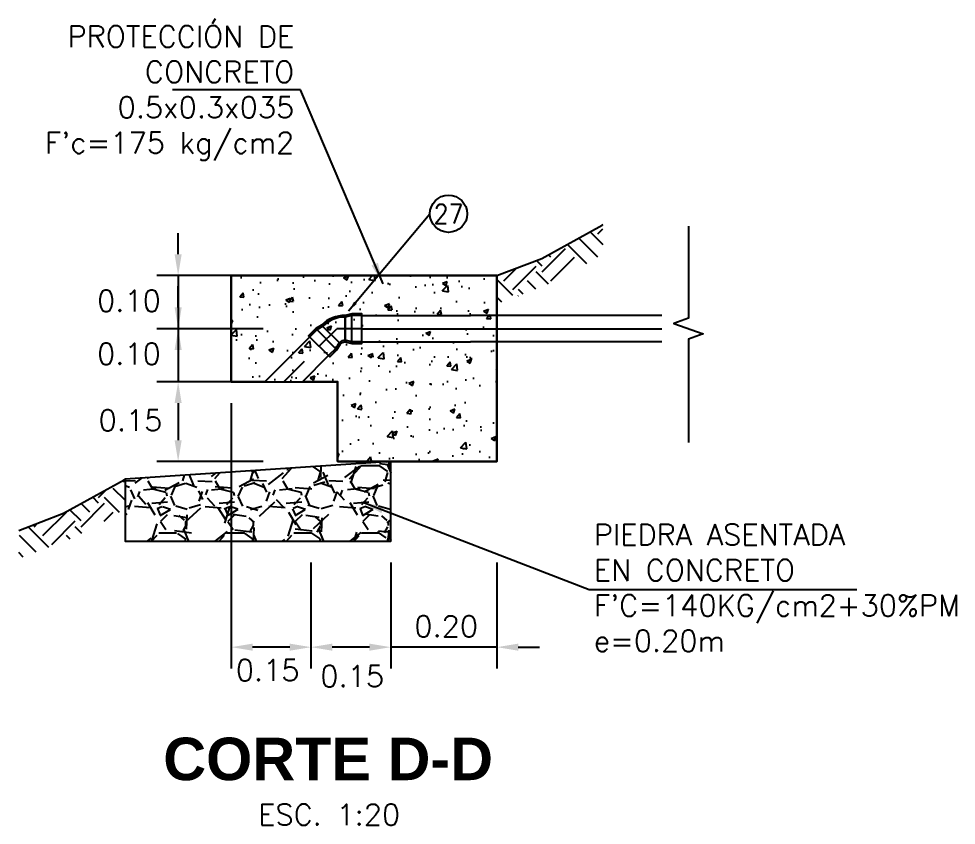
# Model space of a CAD drawing. Header units: metres. Extents: x -90 to 2507, y -28 to 972.
# Drawn here: x 149.93 to 151.695, y 192.384 to 193.902 of the extents above; entities that cross this region are included whole.
import ezdxf
from ezdxf.enums import TextEntityAlignment as Align

# ---------------------------------------------------------------- set-up
doc = ezdxf.new("R2010")
doc.units = ezdxf.units.M
for name, pattern in [('CENTER', [50.800000000000004, 31.75, -6.35, 6.35, -6.35]), ('DASHED', [19.049999999999997, 12.7, -6.349999999999998]), ('HIDDEN', [9.524999999999999, 6.35, -3.175])]:
    doc.linetypes.add(name, pattern=pattern)
for name, color, linetype in [('A-NIVEL DE TERRENO NATURAL', 34, 'Continuous'), ('C-CASCO-01', 1, 'Continuous'), ('G-achurado', 9, 'Continuous'), ('G-acotado', 8, 'Continuous'), ('G-ejes', 9, 'CENTER'), ('G-SIMBOLOGIA', 2, 'Continuous'), ('G-textos-notas', 7, 'Continuous'), ('G-textos-titulos', 4, 'Continuous'), ('S-TUBERIAS-NUEVAS', 3, 'Continuous')]:
    doc.layers.add(name, color=color, linetype=linetype)
doc.styles.add('01COTAS', font='romans.shx')
doc.styles.add('20-NOTAS', font='romans.shx', dxfattribs={"height": 0.04})
doc.styles.add('20-TITULO', font='arialbd.ttf', dxfattribs={"height": 0.08})
doc.dimstyles.new('DIM-10-CORTE', dxfattribs={"dimscale": 0.01, "dimtxt": 2, "dimasz": 2, "dimexe": 2, "dimexo": 2, "dimgap": 1, "dimtad": 1, "dimtih": 1, "dimtoh": 1, "dimdsep": 46, "dimtxsty": '01COTAS', "dimcen": 25, "dimclrd": 256, "dimclre": 256, "dimclrt": 7, "dimadec": 0, "dimazin": 0, "dimtfac": 1, "dimtmove": 2, "dimatfit": 3, "dimfxl": 1, "dimtolj": 1, "dimtzin": 0, "dimarcsym": 0})
doc.dimstyles.new('DIM-20-CORTE', dxfattribs={"dimscale": 0.02, "dimtxt": 2, "dimasz": 2, "dimexe": 2, "dimexo": 2, "dimgap": 1, "dimtad": 2, "dimtih": 1, "dimtoh": 1, "dimzin": 1, "dimdsep": 46, "dimtxsty": '01COTAS', "dimcen": 25, "dimclrd": 9, "dimclre": 9, "dimclrt": 7, "dimadec": 0, "dimazin": 0, "dimtfac": 1, "dimtmove": 2, "dimatfit": 3, "dimfxl": 1, "dimtolj": 1, "dimtzin": 0, "dimarcsym": 0})

# ---------------------------------------------------------------- blocks, each defined once
blk = doc.blocks.new('RESRV_CODO 45 PLANTA')
for p, q in [((0.06250000000004263, 0.05000000000002736), (0.06250000000002842, -0.05000000000006644)), ((0.06250000000002842, -0.05000000000006644), (0.06250000000004263, 0.05000000000002736)), ((0.1508883476483618, -0.01338834764841756), (0.08017766952964678, 0.05732233047035606)), ((0.08017766952964678, 0.05732233047035606), (0.1508883476483618, -0.01338834764841756)), ((0.1508883476483618, -0.01338834764841756), (0.08017766952964678, 0.05732233047035606)), ((0.08017766952964678, 0.05732233047035606), (0.1508883476483618, -0.01338834764841756))]:
    blk.add_line(p, q)
at = {"color": 8}
for p in [(0.1597271824132207, 0.06616116523514393), (0, 0)]:
    blk.add_line(p, (0.09356601717806257, -3.552713678800501e-15), dxfattribs=at)
at = {"lineweight": -2}
blk.add_lwpolyline([(0.06250000000002842, -0.05000000000006644, 0.1989123673796576), (0.1508883476483618, -0.01338834764841756), (0.1729854345604025, -0.0001300955010634652), (0.199501938854965, 0.0263864087933996), (0.119952425971448, 0.1059359216769238), (0.09343592167701331, 0.07941941738235947), (0.08017766952974625, 0.05732233047028856, -0.1989123673796559), (0.06250000000002842, 0.04999999999992433), (0.03749999999999432, 0.05624999999998614), (2.842170943040401e-14, 0.05625000000001457), (-1.4210854715202e-14, -0.05624999999993641), (0.0374999999999801, -0.05624999999992042)], format="xyb", close=True, dxfattribs=at)
at = {"color": 8}
for points in [[(8.526512829121202e-14, 0.04999999999995453), (0.03750000000006537, 0.0499999999999261), (0.06250000000005684, 0.04375000000000107, 0.1989123673796572), (0.08459708691212597, 0.05290291308793016), (0.09785533905937882, 0.07499999999997975), (0.1243718433538277, 0.1015165042944872)], [(-2.842170943040401e-14, -0.04999999999999005), (0.03749999999999432, -0.050000000000054), (0.06250000000004263, -0.04375000000007567, 0.1989123673796308), (0.1464689302660531, -0.008968930265968567), (0.168566017178037, 0.004289321881318031), (0.1950825214725143, 0.03080582617566741)]]:
    blk.add_lwpolyline(points, format="xyb", dxfattribs=at)
at = {"lineweight": -2}
for points in [[(0.1729854345604025, -0.0001300955010634652), (0.09343592167701331, 0.07941941738235947)], [(0.03749999999999432, 0.05624999999998614), (0.0374999999999801, -0.05624999999992042)]]:
    blk.add_lwpolyline(points, dxfattribs=at)
blk = doc.blocks.new('*D152')
at = {"layer": 'Defpoints', "color": 0, "transparency": 16777216}
for p in [(150.4303618858364, 193.4183058013346), (150.2303618858365, 193.3183058013345), (150.4303618858364, 193.3183058013345)]:
    blk.add_point(p, dxfattribs=at)
at = {"layer": 'G-acotado', "color": 9, "lineweight": -2, "transparency": 16777216}
for p, q in [((150.2303618858365, 193.4583058013346), (150.2303618858365, 193.4983058013346)), ((150.3903618858364, 193.4183058013346), (150.1903618858366, 193.4183058013346)), ((150.2303618858365, 193.4183058013346), (150.2303618858365, 193.3183058013345)), ((150.3903618858364, 193.3183058013345), (150.1903618858366, 193.3183058013345)), ((150.2303618858365, 193.2783058013345), (150.2303618858365, 193.2383058013345))]:
    blk.add_line(p, q, dxfattribs=at)
at = {"layer": 'G-acotado', "color": 9, "transparency": 16777216}
for points in [[(150.2236952191699, 193.4583058013346), (150.2370285525032, 193.4583058013346), (150.2303618858365, 193.4183058013346)], [(150.2236952191699, 193.2783058013345), (150.2370285525032, 193.2783058013345), (150.2303618858365, 193.3183058013345)]]:
    blk.add_solid(points, dxfattribs=at)
at = {"layer": 'G-acotado', "color": 7, "transparency": 16777216, "insert": (150.1378019426318, 193.3708705654315), "char_height": 0.04, "attachment_point": 5, "style": '01COTAS'}
blk.add_mtext('\\A1;0.10', dxfattribs=at)
blk = doc.blocks.new('*D153')
at = {"layer": 'Defpoints', "color": 0, "transparency": 16777216}
for p in [(150.6303618858364, 192.9183058013345), (150.8303618858363, 192.9183058013345), (150.6303618858364, 192.7187327427383)]:
    blk.add_point(p, dxfattribs=at)
at = {"layer": 'G-acotado', "color": 9, "lineweight": -2, "transparency": 16777216}
for p, q in [((150.6303618858364, 192.8783058013345), (150.6303618858364, 192.6787327427383)), ((150.8303618858363, 192.8783058013345), (150.8303618858363, 192.6787327427383)), ((150.5903618858364, 192.7187327427383), (150.5503618858363, 192.7187327427383)), ((150.8303618858363, 192.7187327427383), (150.6303618858364, 192.7187327427383)), ((150.8703618858363, 192.7187327427383), (150.9103618858364, 192.7187327427383))]:
    blk.add_line(p, q, dxfattribs=at)
at = {"layer": 'G-acotado', "color": 9, "transparency": 16777216}
for points in [[(150.5903618858364, 192.725399409405), (150.5903618858364, 192.7120660760716), (150.6303618858364, 192.7187327427383)], [(150.8703618858363, 192.725399409405), (150.8703618858363, 192.7120660760716), (150.8303618858363, 192.7187327427383)]]:
    blk.add_solid(points, dxfattribs=at)
at = {"layer": 'G-acotado', "color": 7, "transparency": 16777216, "insert": (150.7349131911113, 192.7580306357347), "char_height": 0.04, "attachment_point": 5, "style": '01COTAS'}
blk.add_mtext('\\A1;0.20', dxfattribs=at)
blk = doc.blocks.new('*D154')
at = {"layer": 'Defpoints', "color": 0, "transparency": 16777216}
for p in [(150.4803618858363, 192.9183058013345), (150.6303618858364, 192.9183058013345), (150.4803618858363, 192.7187327427383)]:
    blk.add_point(p, dxfattribs=at)
at = {"layer": 'G-acotado', "color": 9, "lineweight": -2, "transparency": 16777216}
for p, q in [((150.4803618858363, 192.8783058013345), (150.4803618858363, 192.6787327427383)), ((150.6303618858364, 192.8783058013345), (150.6303618858364, 192.6787327427383)), ((150.5903618858364, 192.7187327427383), (150.5203618858363, 192.7187327427383))]:
    blk.add_line(p, q, dxfattribs=at)
at = {"layer": 'G-acotado', "color": 9, "transparency": 16777216}
for points in [[(150.5203618858363, 192.725399409405), (150.5203618858363, 192.7120660760716), (150.4803618858363, 192.7187327427383)], [(150.5903618858364, 192.725399409405), (150.5903618858364, 192.7120660760716), (150.6303618858364, 192.7187327427383)]]:
    blk.add_solid(points, dxfattribs=at)
at = {"layer": 'G-acotado', "color": 7, "transparency": 16777216, "insert": (150.5579385611117, 192.664109929396), "char_height": 0.04, "attachment_point": 5, "style": '01COTAS'}
blk.add_mtext('\\A1;0.15', dxfattribs=at)
blk = doc.blocks.new('*D155')
at = {"layer": 'Defpoints', "color": 0, "transparency": 16777216}
for p in [(150.3303618858363, 193.2183058013344), (150.4803618858363, 192.9183058013345), (150.3303618858363, 192.7187327427383)]:
    blk.add_point(p, dxfattribs=at)
at = {"layer": 'G-acotado', "color": 9, "lineweight": -2, "transparency": 16777216}
for p, q in [((150.3303618858363, 193.1783058013344), (150.3303618858363, 192.6787327427383)), ((150.4803618858363, 192.8783058013345), (150.4803618858363, 192.6787327427383)), ((150.4403618858363, 192.7187327427383), (150.3703618858363, 192.7187327427383))]:
    blk.add_line(p, q, dxfattribs=at)
at = {"layer": 'G-acotado', "color": 9, "transparency": 16777216}
for points in [[(150.3703618858363, 192.725399409405), (150.3703618858363, 192.7120660760716), (150.3303618858363, 192.7187327427383)], [(150.4403618858363, 192.725399409405), (150.4403618858363, 192.7120660760716), (150.4803618858363, 192.7187327427383)]]:
    blk.add_solid(points, dxfattribs=at)
at = {"layer": 'G-acotado', "color": 7, "transparency": 16777216, "insert": (150.3988064768469, 192.6753308286527), "char_height": 0.04, "attachment_point": 5, "style": '01COTAS'}
blk.add_mtext('\\A1;0.15', dxfattribs=at)
blk = doc.blocks.new('*D156')
at = {"layer": 'Defpoints', "color": 0, "transparency": 16777216}
for p in [(150.4303618858364, 193.3183058013345), (150.2303618858365, 193.2183058013345), (150.4303618858364, 193.2183058013345)]:
    blk.add_point(p, dxfattribs=at)
at = {"layer": 'G-acotado', "color": 9, "lineweight": -2, "transparency": 16777216}
for p, q in [((150.2303618858365, 193.3583058013345), (150.2303618858365, 193.3983058013345)), ((150.3903618858364, 193.3183058013345), (150.1903618858366, 193.3183058013345)), ((150.2303618858365, 193.3183058013345), (150.2303618858365, 193.2183058013345)), ((150.3903618858364, 193.2183058013345), (150.1903618858366, 193.2183058013345)), ((150.2303618858365, 193.1783058013345), (150.2303618858365, 193.1383058013345))]:
    blk.add_line(p, q, dxfattribs=at)
at = {"layer": 'G-acotado', "color": 9, "transparency": 16777216}
for points in [[(150.2236952191699, 193.3583058013345), (150.2370285525032, 193.3583058013345), (150.2303618858365, 193.3183058013345)], [(150.2236952191699, 193.1783058013345), (150.2370285525032, 193.1783058013345), (150.2303618858365, 193.2183058013345)]]:
    blk.add_solid(points, dxfattribs=at)
at = {"layer": 'G-acotado', "color": 7, "transparency": 16777216, "insert": (150.1378019426318, 193.2708705654314), "char_height": 0.04, "attachment_point": 5, "style": '01COTAS'}
blk.add_mtext('\\A1;0.10', dxfattribs=at)
blk = doc.blocks.new('*D157')
at = {"layer": 'Defpoints', "color": 0, "transparency": 16777216}
for p in [(150.4303618858364, 193.2183058013345), (150.2303618858365, 193.0683058013346), (150.4303618858364, 193.0683058013346)]:
    blk.add_point(p, dxfattribs=at)
at = {"layer": 'G-acotado', "color": 9, "lineweight": -2, "transparency": 16777216}
for p, q in [((150.3903618858364, 193.2183058013345), (150.1903618858366, 193.2183058013345)), ((150.2303618858365, 193.1783058013345), (150.2303618858365, 193.1083058013346)), ((150.3903618858364, 193.0683058013346), (150.1903618858366, 193.0683058013346))]:
    blk.add_line(p, q, dxfattribs=at)
at = {"layer": 'G-acotado', "color": 9, "transparency": 16777216}
for points in [[(150.2236952191699, 193.1783058013345), (150.2370285525032, 193.1783058013345), (150.2303618858365, 193.2183058013345)], [(150.2236952191699, 193.1083058013346), (150.2370285525032, 193.1083058013346), (150.2303618858365, 193.0683058013346)]]:
    blk.add_solid(points, dxfattribs=at)
at = {"layer": 'G-acotado', "color": 7, "transparency": 16777216, "insert": (150.1405972419057, 193.145790998217), "char_height": 0.04, "attachment_point": 5, "style": '01COTAS'}
blk.add_mtext('\\A1;0.15', dxfattribs=at)

msp = doc.modelspace()

# ---------------------------------------------------------------- hatches: boundary and pattern name
at = {"layer": 'G-achurado'}
h = msp.add_hatch(dxfattribs=at)
h.set_pattern_fill('EARTH', color=256, scale=0.25, angle=45, style=0)
h.set_pattern_definition([(45, (34.45261984732477, -23.15949620225595), (6.938893903907228e-18, 0.08838834764831843), [0.0625, -0.0625]), (45, (34.43604703214071, -23.1429233870719), (6.938893903907228e-18, 0.08838834764831843), [0.0625, -0.0625]), (45, (34.41947421695664, -23.12635057188783), (6.938893903907228e-18, 0.08838834764831843), [0.0625, -0.0625]), (135, (34.41947421695664, -23.11530202843178), (-0.08838834764831843, 1.387778780781446e-17), [0.0625, -0.0625]), (135, (34.43604703214071, -23.09872921324774), (-0.08838834764831843, 1.387778780781446e-17), [0.0625, -0.0625]), (135, (34.45261984732477, -23.08215639806366), (-0.08838834764831843, 1.387778780781446e-17), [0.0625, -0.0625])])
h.paths.add_polyline_path([(150.9148577595212, 193.4504055695147), (150.968277994348, 193.4799491752569), (151.0286212462198, 193.5133214965932), (151.0303618858363, 193.5022587938354), (151.0303618858363, 193.4587515690916), (151.0154694066995, 193.4490111456415), (150.9924760378206, 193.436194693291), (150.9359414115145, 193.4049286998751), (150.8303618858363, 193.3648193057586), (150.8303618858363, 193.4183058013345)])
h = msp.add_hatch(dxfattribs=at)
h.set_pattern_fill('AR-CONC', color=256, scale=0.0005099999999999999, style=0)
h.set_pattern_definition([(49.99999999999999, (25.63453363659488, -12.65669096586038), (0.09291418118796203, -0.008128933624840573), [0.009715499999999998, -0.1068705]), (355, (25.63453363659488, -12.65669096586038), (-0.01797414492673436, 0.09743899107190791), [0.007772399999999999, -0.08549669792669999]), (100.4514446999999, (25.64227646016488, -12.65736837514538), (0.07494003601608015, 0.08931005347521949), [0.008256904487999924, -0.09082602474599939]), (46.18420000000002, (25.63453363659488, -12.63078296586039), (0.1382503108549862, -0.02144158724569084), [0.01457324999999994, -0.1603057499999991]), (96.63555760999992, (25.64605448559487, -12.63256975086037), (0.1210761083662665, 0.126187323544838), [0.0123853618014, -0.1362391601616]), (351.1841511700001, (25.63453363659488, -12.63078296586039), (0.1210761083731383, 0.1261873235386216), [0.0116585832057, -0.1282444632792]), (21, (25.64748763659487, -12.63725996586038), (0.07732333954725755, -0.05215525107541467), [0.009715499999999998, -0.1068705]), (326.0000000000001, (25.64748763659487, -12.63725996586038), (0.0315190344573, 0.09393586272238282), [0.007772399999999999, -0.08549639999999999]), (71.45144499999999, (25.65393124822089, -12.64160623680937), (0.1088423738321452, 0.04178061213181167), [0.008256904487999999, -0.09082586817599998]), (37.50000000000001, (25.63453363659488, -12.65669096586038), (0.001575187657801826, 0.04312306982530808), [0, -0.08446007999999999, 0, -0.08679179999999999, 0, -0.08582024999999999]), (7.499999999999999, (25.63453363659488, -12.65669096586038), (0.03407802788025593, 0.05109209315724094), [0, -0.04948427999999999, 0, -0.08251697999999999, 0, -0.03270885]), (327.5, (25.60564621659488, -12.65669096586038), (0.0691512035351044, -0.002921659436263463), [0, -0.032385, 0, -0.1010412, 0, -0.1340739]), (317.5, (25.59269221659488, -12.65669096586038), (0.0755458825068692, 0.01296751042699984), [0, -0.04210049999999999, 0, -0.06710171999999999, 0, -0.09521189999999999])])
h.paths.add_polyline_path([(150.3303618858363, 193.2183058013344), (150.3303618858363, 193.4183058013344), (150.8303618858363, 193.4183058013345), (150.8303618858363, 193.0683058013345), (150.5303618858363, 193.0683058013345), (150.5303618858363, 193.2183058013345)])
at = {"layer": 'G-achurado', "ltscale": 3}
h = msp.add_hatch(dxfattribs=at)
h.set_pattern_fill('GRAVEL', color=256, scale=0.005, style=0)
h.set_pattern_definition([(228.0127875, (20.92273289263034, -21.75426044253368), (-1.01600000007979, -1.142999999929089), [0.017086072, -1.69152418197825]), (184.969741, (20.91130289263032, -21.7669604425337), (1.523999999397025, 0.1270000072348962), [0.02932023599999989, -2.902702444676186]), (132.5104471, (20.88209289263034, -21.76950044253368), (1.270000000536375, -1.396999999512298), [0.020674076, -2.046736139705]), (267.273689, (20.83256289263034, -21.8012504425337), (0.1270000002659863, 2.539999999986656), [0.02670022599999989, -2.643321871286886]), (292.83365418, (20.8312928926303, -21.8279204425337), (-0.6350000000531705, 1.523999999977773), [0.02618168499999989, -2.591990387267186]), (357.2736889999999, (20.84145289263034, -21.85205044253368), (-2.539999999986656, 0.1270000002659864), [0.02670022599999989, -2.643321871286886]), (37.69424047, (20.86812289263031, -21.85332044253369), (-1.650999999926795, -1.270000000095021), [0.03530968299999999, -3.495655765712351]), (72.25532837, (20.89606289263031, -21.83173044253368), (0.8890000002389645, 2.793999999923943), [0.033335976, -3.30026283009525]), (121.42956562, (20.9062228926303, -21.79998044253369), (-1.016000000144156, 1.650999999911301), [0.02679065, -2.652277284935601]), (175.2363583, (20.89225289263032, -21.77712044253369), (1.396999999979976, -0.1270000002194628), [0.03058566399999989, -1.498696847499993]), (222.3974378, (20.86177289263031, -21.77458044253368), (-1.523999999951233, -1.3970000000532), [0.03955389600000001, -3.91583862560885]), (138.81407483, (20.95829289263031, -21.80252044253368), (-0.8889999999466754, 0.7620000000619591), [0.013500227, -1.3365282912172]), (171.4692344, (20.94813289263033, -21.7936304425337), (1.651000000044483, -0.2539999997118672), [0.025684099, -2.542731949852]), (225, (20.92273289263034, -21.78982044253368), (-1.776356839400251e-17, -0.127000000000012), [0.017960467, -0.1616446554214]), (203.19859051, (20.91384289263033, -21.77458044253368), (0.6350000000173045, 0.2539999999554667), [0.009672065999999944, -0.9575311184446963]), (291.80140949, (20.90495289263032, -21.77839044253369), (-0.1270000000265748, 0.3809999999911436), [0.013678281, -0.6702376495]), (30.96375653, (20.91003289263034, -21.79109044253369), (0.3810000000093192, 0.2539999999860563), [0.02221598299999989, -0.7183149076454965]), (161.56505118, (20.92908289263033, -21.7796604425337), (0.2540000000066291, -0.1269999999866877), [0.016064357, -0.3855449058414]), (16.389540334, (20.8312928926303, -21.77839044253369), (1.270000000000007, 0.3810000000000122), [0.0225044, -2.22794133362695]), (70.34617594, (20.8528828926303, -21.77204044253369), (-0.5080000000464657, -1.396999999983521), [0.018879947, -1.86911078391]), (293.19859051, (20.92908289263033, -21.75426044253368), (-0.2539999999556631, 0.6350000000177642), [0.01934400499999989, -0.9478591794446963]), (343.6104596700001, (20.93670289263031, -21.77204044253369), (-1.270000000026615, 0.380999999911143), [0.02250439999999989, -2.227941333626986]), (339.44395478, (20.8312928926303, -21.85713044253367), (-0.6349999999999931, 0.2540000000000105), [0.02170175999999989, -1.063386715655293]), (294.7751406, (20.85161289263033, -21.86475044253368), (-0.6350000007558465, 1.396999999656363), [0.018183606, -1.800179669036]), (66.80140949, (20.93035289263031, -21.88126044253369), (0.2539999999601149, 0.6350000000159651), [0.019344005, -0.9478591794446999]), (17.35402464, (20.93797289263034, -21.8634804425337), (-1.650999999967151, -0.5080000001066232), [0.02128913700000001, -2.10761879901]), (69.44395478, (20.86812289263031, -21.88126044253369), (-0.254000000004423, -0.6349999999982316), [0.01085088, -1.0742375956553]), (101.309932474, (20.92273289263034, -21.88126044253369), (-0.12700000000002, 0.5080000000000184), [0.00647573, -0.6410997482263001]), (165.963756532, (20.9214628926303, -21.87491044253369), (0.3809999999999756, -0.1269999999999933), [0.026181685, -0.49745272945345]), (186.00900596, (20.89606289263031, -21.86856044253369), (1.269999999993269, 0.1270000000664677), [0.02426334999999989, -2.402068243166836]), (303.69006753, (20.91003289263034, -21.80252044253368), (-0.1270000000176484, 0.2539999999911851), [0.018316194, -0.439588817984]), (353.15722659, (20.92019289263033, -21.81776044253368), (2.159000000013284, -0.2539999998869697), [0.031977838, -3.16580045325155]), (60.9453959, (20.95194289263031, -21.8215704425337), (-0.5080000000139843, -0.8889999999920127), [0.013075412, -1.2944696159055]), (90, (20.95829289263031, -21.81014044253368), (-0.127, 0.127), [0.00762, -0.11938]), (120.25643716, (20.8935228926303, -21.86475044253368), (0.5079999999378583, -0.8890000000354898), [0.017643348, -1.74669703866]), (48.01278749999999, (20.88463289263029, -21.8495104425337), (1.016000000083767, 1.14299999992551), [0.034172144, -1.67443810997825]), (0, (20.90749289263033, -21.82411044253368), (0.127, 0.127), [0.03302, -0.09398]), (325.3048465, (20.9405128926303, -21.82411044253368), (1.270000000481077, -0.8889999993127289), [0.020080478, -1.987965836207]), (254.0546040999999, (20.95702289263033, -21.8355404425337), (-0.1269999999911278, -0.5080000000022373), [0.018491454, -0.9060825019386001]), (207.64597536, (20.95194289263031, -21.85332044253369), (-2.413000000088668, -1.269999999831538), [0.03010725499999989, -2.980623221146886]), (175.42607874, (20.92527289263029, -21.86729044253369), (-1.650999999999941, 0.1269999999999739), [0.031851473, -3.153292322812])])
h.paths.add_polyline_path([(150.6303618858363, 193.0683058013345), (150.1303618858363, 193.0348343239249), (150.1303618858363, 192.9183058013345), (150.6303618858364, 192.9183058013345)])
at = {"layer": 'G-achurado'}
h = msp.add_hatch(dxfattribs=at)
h.set_pattern_fill('EARTH', color=256, scale=0.25, angle=45, style=0)
h.set_pattern_definition([(45, (35.35261984732477, -23.6391809589328), (6.938893903907228e-18, 0.08838834764831843), [0.0625, -0.0625]), (45, (35.33604703214071, -23.62260814374875), (6.938893903907228e-18, 0.08838834764831843), [0.0625, -0.0625]), (45, (35.31947421695665, -23.60603532856467), (6.938893903907228e-18, 0.08838834764831843), [0.0625, -0.0625]), (135, (35.31947421695665, -23.59498678510863), (-0.08838834764831843, 1.387778780781446e-17), [0.0625, -0.0625]), (135, (35.33604703214071, -23.57841396992458), (-0.08838834764831843, 1.387778780781446e-17), [0.0625, -0.0625]), (135, (35.35261984732477, -23.56184115474051), (-0.08838834764831843, 1.387778780781446e-17), [0.0625, -0.0625])])
h.paths.add_polyline_path([(150.0148577595212, 192.9707208128378), (150.068277994348, 193.00026441858), (150.1286212462197, 193.0336367399164), (150.1303618858363, 193.0225740371585), (150.1303618858363, 192.9790668124147), (150.1154694066995, 192.9693263889646), (150.0924760378206, 192.9565099366142), (150.0359414115145, 192.9252439431983), (149.9303618858363, 192.8851345490818), (149.9303618858363, 192.9386210446576)])

# ---------------------------------------------------------------- linework, layer by layer
at = {"layer": 'A-NIVEL DE TERRENO NATURAL'}
for points in [[(150.8303618858363, 193.4183058013345), (150.9148577595212, 193.4504055695147), (151.0286212462198, 193.5133214965932), (151.0303618858363, 193.5145190806017)], [(149.9303618858363, 192.9386210446576), (150.0148577595212, 192.9707208128378), (150.1286212462197, 193.0336367399164), (150.1303618858363, 193.0348343239249)]]:
    msp.add_lwpolyline(points, dxfattribs=at)
at = {"layer": 'C-CASCO-01'}
msp.add_lwpolyline([(151.1907679966037, 193.5114582080783), (151.1907679966038, 193.3383058013343), (151.163293222409, 193.3283058013342), (151.2182427707983, 193.3083058013343), (151.1907679966038, 193.2983058013342), (151.1907679966038, 193.1042984055914)], dxfattribs=at)
at = {"layer": 'G-achurado', "ltscale": 3}
msp.add_lwpolyline([(150.6303618858363, 193.0683058013345), (150.1303618858363, 193.0348343239249), (150.1303618858363, 192.9183058013345), (150.6303618858363, 192.9183058013345), (150.6303618858363, 193.0683058013345)], dxfattribs=at)
at = {"layer": 'G-ejes', "color": 253, "linetype": 'CENTER', "ltscale": 0.5}
msp.add_line((150.5757880543439, 193.3183058013342), (151.1407679966037, 193.3183058013342), dxfattribs=at)
at = {"layer": 'G-ejes', "linetype": 'CENTER', "ltscale": 0.004}
msp.add_line((150.4289885751779, 193.2183058013345), (150.4679190225575, 193.257236248714), dxfattribs=at)
at = {"layer": 'G-SIMBOLOGIA', "linetype": 'HIDDEN', "ltscale": 0.004}
msp.add_line((150.3936332361185, 193.2183058013345), (150.4643439142368, 193.2183058013345), dxfattribs=at)
at = {"layer": 'G-SIMBOLOGIA', "color": 2, "lineweight": 30, "ltscale": 3}
msp.add_lwpolyline([(150.3936332361185, 193.2183058013345), (150.3303618858363, 193.2183058013344), (150.3303618858363, 193.4183058013344), (150.8303618858363, 193.4183058013345), (150.8303618858363, 193.0683058013345), (150.5303618858363, 193.0683058013345), (150.5303618858363, 193.2183058013345), (150.4643439142368, 193.2183058013345)], dxfattribs=at)
at = {"layer": 'G-textos-notas', "color": 1}
msp.add_circle((150.7392595219958, 193.5346057633107), 0.035, dxfattribs=at)
at = {"layer": 'S-TUBERIAS-NUEVAS', "linetype": 'DASHED', "ltscale": 0.1}
for p, q in [((150.5757880543439, 193.3433058013346), (150.7803618858363, 193.3433058013344)), ((151.1407679966038, 193.3433058013343), (150.7803618858363, 193.3433058013344)), ((150.3936332361185, 193.2183058013345), (150.4782186765743, 193.3028912417897)), ((150.5757880543439, 193.2933058013346), (150.7803618858363, 193.2933058013348)), ((151.1407679966038, 193.293305801335), (150.7803618858363, 193.293305801335)), ((150.4643439142368, 193.2183058013345), (150.5135740156331, 193.2675359027308))]:
    msp.add_line(p, q, dxfattribs=at)

# ---------------------------------------------------------------- block references
at = {"layer": 'S-TUBERIAS-NUEVAS', "xscale": 0.5001760316130309, "yscale": 0.5001760316130309, "zscale": 0.5001760316130309, "rotation": 180}
msp.add_blockref('RESRV_CODO 45 PLANTA', (150.5757880543439, 193.3183058013344), dxfattribs=at)

# ---------------------------------------------------------------- texts
at = {"layer": 'G-textos-notas', "style": '01COTAS', "width": 0.9}
msp.add_text('27', height=0.036, dxfattribs=at).set_placement((150.7392595219958, 193.5346057633107), align=Align.MIDDLE)
at = {"layer": 'G-textos-notas', "style": '20-NOTAS'}
msp.add_text('ESC. 1:20', height=0.04000000000000001, dxfattribs=at).set_placement((150.5145660372233, 192.4035102668292), align=Align.MIDDLE)
at = {"layer": 'G-textos-notas', "color": 7, "char_height": 0.04, "attachment_point": 3, "style": '01COTAS'}
for s, insert, width in [("PROTECCIÓN DE CONCRETO 0.5x0.3x035 F'c=175 kg/cm2", (150.4489733277222, 193.8884170618568), 0.6240469916471056), ("\\pxql;PIEDRA ASENTADA \\PEN CONCRETO \\PF'C=140KG/cm2+30%PM \\Pe=0.20m", (152.3655558856643, 192.950580482242), 1.353010087275777)]:
    msp.add_mtext(s, dxfattribs=dict(at, insert=insert, width=width))
at = {"layer": 'G-textos-titulos', "style": '20-TITULO'}
msp.add_text('CORTE D-D', height=0.08000000000000002, dxfattribs=at).set_placement((150.5127027834244, 192.508414637185), align=Align.MIDDLE)

# ---------------------------------------------------------------- dimensions: what is measured, and where the dimension line sits
at = {"layer": 'G-acotado'}
for base, p1, p2, angle, picture, middle in [((150.2303618858365, 193.3183058013345), (150.4303618858363, 193.4183058013345), (150.4303618858363, 193.3183058013344), 90, '*D152', (150.1378019426318, 193.3708705654315)), ((150.2303618858365, 193.2183058013345), (150.4303618858363, 193.3183058013344), (150.4303618858363, 193.2183058013344), 90, '*D156', (150.1378019426318, 193.2708705654314)), ((150.2303618858365, 193.0683058013346), (150.4303618858363, 193.2183058013344), (150.4303618858363, 193.0683058013345), 90, '*D157', (150.1405972419057, 193.145790998217)), ((150.3303618858363, 192.7187327427383), (150.4803618858363, 192.9183058013345), (150.3303618858363, 193.2183058013344), 180, '*D155', (150.3988064768469, 192.6753308286527)), ((150.4803618858363, 192.7187327427383), (150.6303618858364, 192.9183058013345), (150.4803618858363, 192.9183058013345), 180, '*D154', (150.5579385611117, 192.664109929396)), ((150.6303618858364, 192.7187327427383), (150.8303618858363, 192.9183058013345), (150.6303618858364, 192.9183058013345), 180, '*D153', (150.7349131911113, 192.7580306357347))]:
    dim = msp.add_linear_dim(base=base, p1=p1, p2=p2, angle=angle, dimstyle='DIM-20-CORTE', dxfattribs=at)
    dim.commit()
    dim.dimension.update_dxf_attribs({"geometry": picture, "text_midpoint": middle, "dimtype": 160})

# ---------------------------------------------------------------- leaders
for points in [[(150.6159885627972, 193.4028920246345), (150.4606802664262, 193.7676416748287), (150.2197964648392, 193.7676416748287)], [(150.5779280572725, 192.991509374149), (151.0040931452062, 192.8272746223884), (151.5079258621441, 192.8272746223884)]]:
    msp.add_leader(points, dimstyle='DIM-20-CORTE', dxfattribs=at)
at = {"layer": 'G-acotado', "color": 5}
msp.add_leader([(150.5511903777519, 193.3516240828449), (150.7042595219958, 193.5346057633107)], dimstyle='DIM-10-CORTE', dxfattribs=at)

doc.saveas('drawing.dxf')
